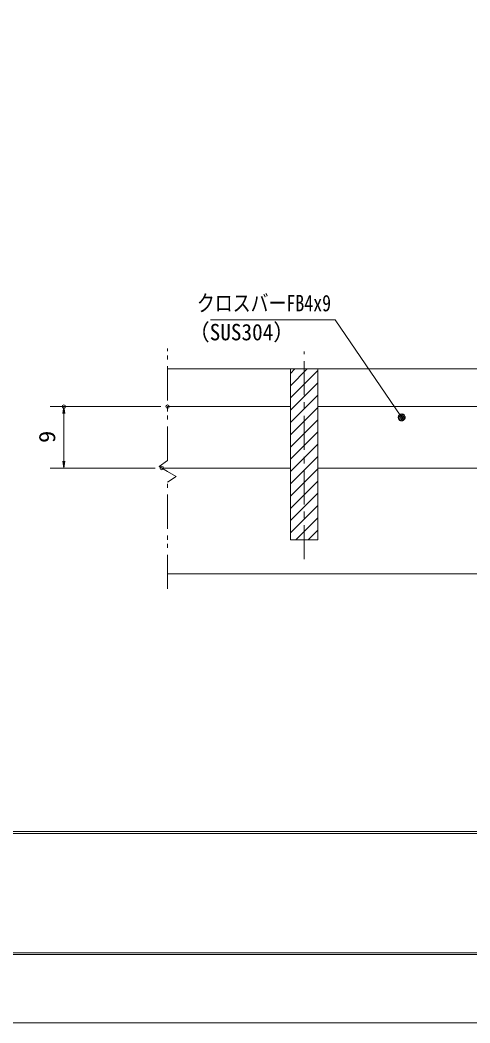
# Model space of a CAD drawing. Units: millimetres, scale not verified. Extents: x -1050 to 1050, y -742 to 742.
# Drawn here: x -510 to -180, y -742 to -9 of the extents above; entities that cross this region are included whole.
import ezdxf
from ezdxf.enums import TextEntityAlignment as Align

# ---------------------------------------------------------------- set-up
doc = ezdxf.new("R2010")
doc.units = ezdxf.units.MM
doc.header["$LTSCALE"] = 5
doc.header["$PDMODE"] = 32
doc.header["$PDSIZE"] = 2.5
doc.linetypes.add('CHAIN1', pattern=[8, 5, -1, 1, -1])
doc.linetypes.add('DOUBLE_CHAIN1', pattern=[8.8, 5, -1, 0.6, -0.6, 0.6, -1])
for name, color, linetype, lineweight in [('0-0_7-図\u3000枠', 4, 'Continuous', 9), ('0-1_寸法注釈', 2, 'Continuous', 9), ('0-2_蓋', 5, 'Continuous', 9), ('0-3_0', 5, 'Continuous', 9), ('0-4_DEFPOINTS', 134, 'Continuous', 9), ('0-5_中心線', 6, 'CHAIN1', 9), ('0-7_ハッチング', 4, 'Continuous', 9), ('0-8_想像線', 134, 'DOUBLE_CHAIN1', 9)]:
    doc.layers.add(name, color=color, linetype=linetype, lineweight=lineweight)
doc.styles.add('ＭＳ ゴシック', font='')
doc.styles.get('ＭＳ ゴシック').set_extended_font_data('MS Gothic')

# ---------------------------------------------------------------- blocks, each defined once
blk = doc.blocks.new('_OPEN')
at = {"layer": '0-3_0', "color": 2}
blk.add_line((0, 0), (-5, 0), dxfattribs=at)
blk.add_lwpolyline([(-5, 0.833), (0, 0), (-5, -0.833)], dxfattribs=at)
blk = doc.blocks.new('_Dot')
at = {"layer": '0-3_0'}
for p, q in [((-2.5, 0), (-5, 0)), ((2.445, 0.5), (-2.445, 0.5)), ((1.997, 1.5), (-1.997, 1.5)), ((2.289, -0.995), (-2.289, -0.995)), ((1.499, -1.995), (-1.499, -1.995))]:
    blk.add_line(p, q, dxfattribs=at)
for points in [[(2.5, 0), (2.48, 0.313), (2.421, 0.622), (2.324, 0.92), (2.191, 1.204), (2.023, 1.469), (1.822, 1.711), (1.594, 1.926), (1.34, 2.111), (1.064, 2.262), (0.773, 2.378), (0.468, 2.456), (0.157, 2.495), (-0.157, 2.495), (-0.468, 2.456), (-0.773, 2.378), (-1.064, 2.262), (-1.34, 2.111), (-1.594, 1.926), (-1.822, 1.711), (-2.023, 1.469), (-2.191, 1.204), (-2.324, 0.92), (-2.421, 0.622), (-2.48, 0.313), (-2.5, 0), (0, 0)], [(-2.5, 0), (-2.48, -0.313), (-2.421, -0.622), (-2.324, -0.92), (-2.191, -1.204), (-2.023, -1.469), (-1.822, -1.711), (-1.594, -1.926), (-1.34, -2.111), (-1.064, -2.262), (-0.773, -2.378), (-0.468, -2.456), (-0.157, -2.495), (0.157, -2.495), (0.468, -2.456), (0.773, -2.378), (1.064, -2.262), (1.34, -2.111), (1.594, -1.926), (1.822, -1.711), (2.023, -1.469), (2.191, -1.204), (2.324, -0.92), (2.421, -0.622), (2.48, -0.313), (2.5, 0), (0, 0)]]:
    blk.add_lwpolyline(points, close=True, dxfattribs=at)

msp = doc.modelspace()

# ---------------------------------------------------------------- linework, layer by layer
at = {"layer": '0-0_7-図\u3000枠'}
for p, q in [((998.75, -602.5), (-973.75, -602.5)), ((998.75, -603.75), (-973.75, -603.75)), ((1000, -692.5), (-975, -692.5)), ((998.75, -691.25), (-973.75, -691.25))]:
    msp.add_line(p, q, dxfattribs=at)
at = {"layer": '0-1_寸法注釈'}
for p, q in [((-406.5, -291.384), (-487.517, -291.384)), ((-477.517, -331.384), (-477.517, -296.384)), ((-410.711, -336.384), (-487.517, -336.384))]:
    msp.add_line(p, q, dxfattribs=at)
msp.add_lwpolyline([(-370.026, -227.96), (-278.854, -227.96), (-230.592, -298.492)], dxfattribs=at)
at = {"layer": '0-2_蓋'}
for p, q in [((-401.5, -263.884), (398.5, -263.884)), ((-311.5, -263.884), (-291.5, -263.884)), ((-311.5, -263.884), (-311.5, -388.884)), ((-291.5, -388.884), (-291.5, -263.884)), ((-401.5, -291.384), (-311.5, -291.384)), ((-291.5, -291.384), (-161.5, -291.384)), ((-405.711, -336.384), (-311.5, -336.384)), ((-291.5, -336.384), (-161.5, -336.384)), ((-311.5, -388.884), (-291.5, -388.884)), ((-401.5, -413.884), (398.5, -413.884))]:
    msp.add_line(p, q, dxfattribs=at)
at = {"layer": '0-4_DEFPOINTS'}
msp.add_lwpolyline([(-1050, -742.5), (-1050, 742.5), (1050, 742.5), (1050, -742.5)], close=True, dxfattribs=at)
for p in [(-477.517, -291.384), (-401.5, -291.384), (-405.711, -336.384)]:
    msp.add_point(p, dxfattribs=at)
at = {"layer": '0-5_中心線'}
msp.add_line((-301.5, -403.111), (-301.5, -251.182), dxfattribs=at)
at = {"layer": '0-7_ハッチング'}
for p, q in [((-311.5, -267.124), (-308.259, -263.884)), ((-311.5, -276.105), (-299.279, -263.884)), ((-311.5, -285.085), (-291.5, -265.085)), ((-311.5, -294.065), (-291.5, -274.065)), ((-311.5, -303.045), (-291.5, -283.045)), ((-311.5, -312.026), (-291.5, -292.026)), ((-311.5, -321.006), (-291.5, -301.006)), ((-311.5, -329.986), (-291.5, -309.986)), ((-311.5, -338.966), (-291.5, -318.966)), ((-311.5, -347.947), (-291.5, -327.947)), ((-311.5, -356.927), (-291.5, -336.927)), ((-311.5, -365.907), (-291.5, -345.907)), ((-311.5, -374.887), (-291.5, -354.887)), ((-311.5, -383.868), (-291.5, -363.868)), ((-307.536, -388.884), (-291.5, -372.848)), ((-298.555, -388.884), (-291.5, -381.828))]:
    msp.add_line(p, q, dxfattribs=at)
msp.add_lwpolyline([(-291.5, -263.884), (-311.5, -263.884), (-311.5, -388.884), (-291.5, -388.884)], close=True, dxfattribs=at)
at = {"layer": '0-8_想像線'}
for p, q in [((-401.5, -330.935), (-401.5, -248.833)), ((-401.5, -330.935), (-407.793, -335.147)), ((-407.793, -335.147), (-401.5, -338.884)), ((-401.5, -424.829), (-401.5, -346.833))]:
    msp.add_line(p, q, dxfattribs=at)
msp.add_lwpolyline([(-401.5, -346.833), (-395.207, -342.62), (-401.5, -338.884)], dxfattribs=at)

# ---------------------------------------------------------------- block references
at = {"layer": '0-1_寸法注釈'}
for name, p, rotation in [('_OPEN', (-477.517, -291.384), 90), ('_Dot', (-230.02, -299.312), 304.93122), ('_OPEN', (-477.517, -336.384), 270)]:
    msp.add_blockref(name, p, dxfattribs=dict(at, rotation=rotation))

# ---------------------------------------------------------------- texts
at = {"layer": '0-1_寸法注釈', "color": 7, "style": 'ＭＳ ゴシック'}
for s, width, p in [('クロスバーFB4x9', 0.8, (-380.047, -225.273)), ('（SUS304）', 0.95, (-386.268, -246.516))]:
    msp.add_text(s, height=12.02, dxfattribs=dict(at, width=width)).set_placement(p, align=Align.BOTTOM_LEFT)
at = {"layer": '0-1_寸法注釈', "color": 7, "style": 'ＭＳ ゴシック', "width": 1.1}
msp.add_text('9', height=12.02, rotation=90, dxfattribs=at).set_placement((-480.204, -318.032), align=Align.BOTTOM_LEFT)

doc.saveas('drawing.dxf')
